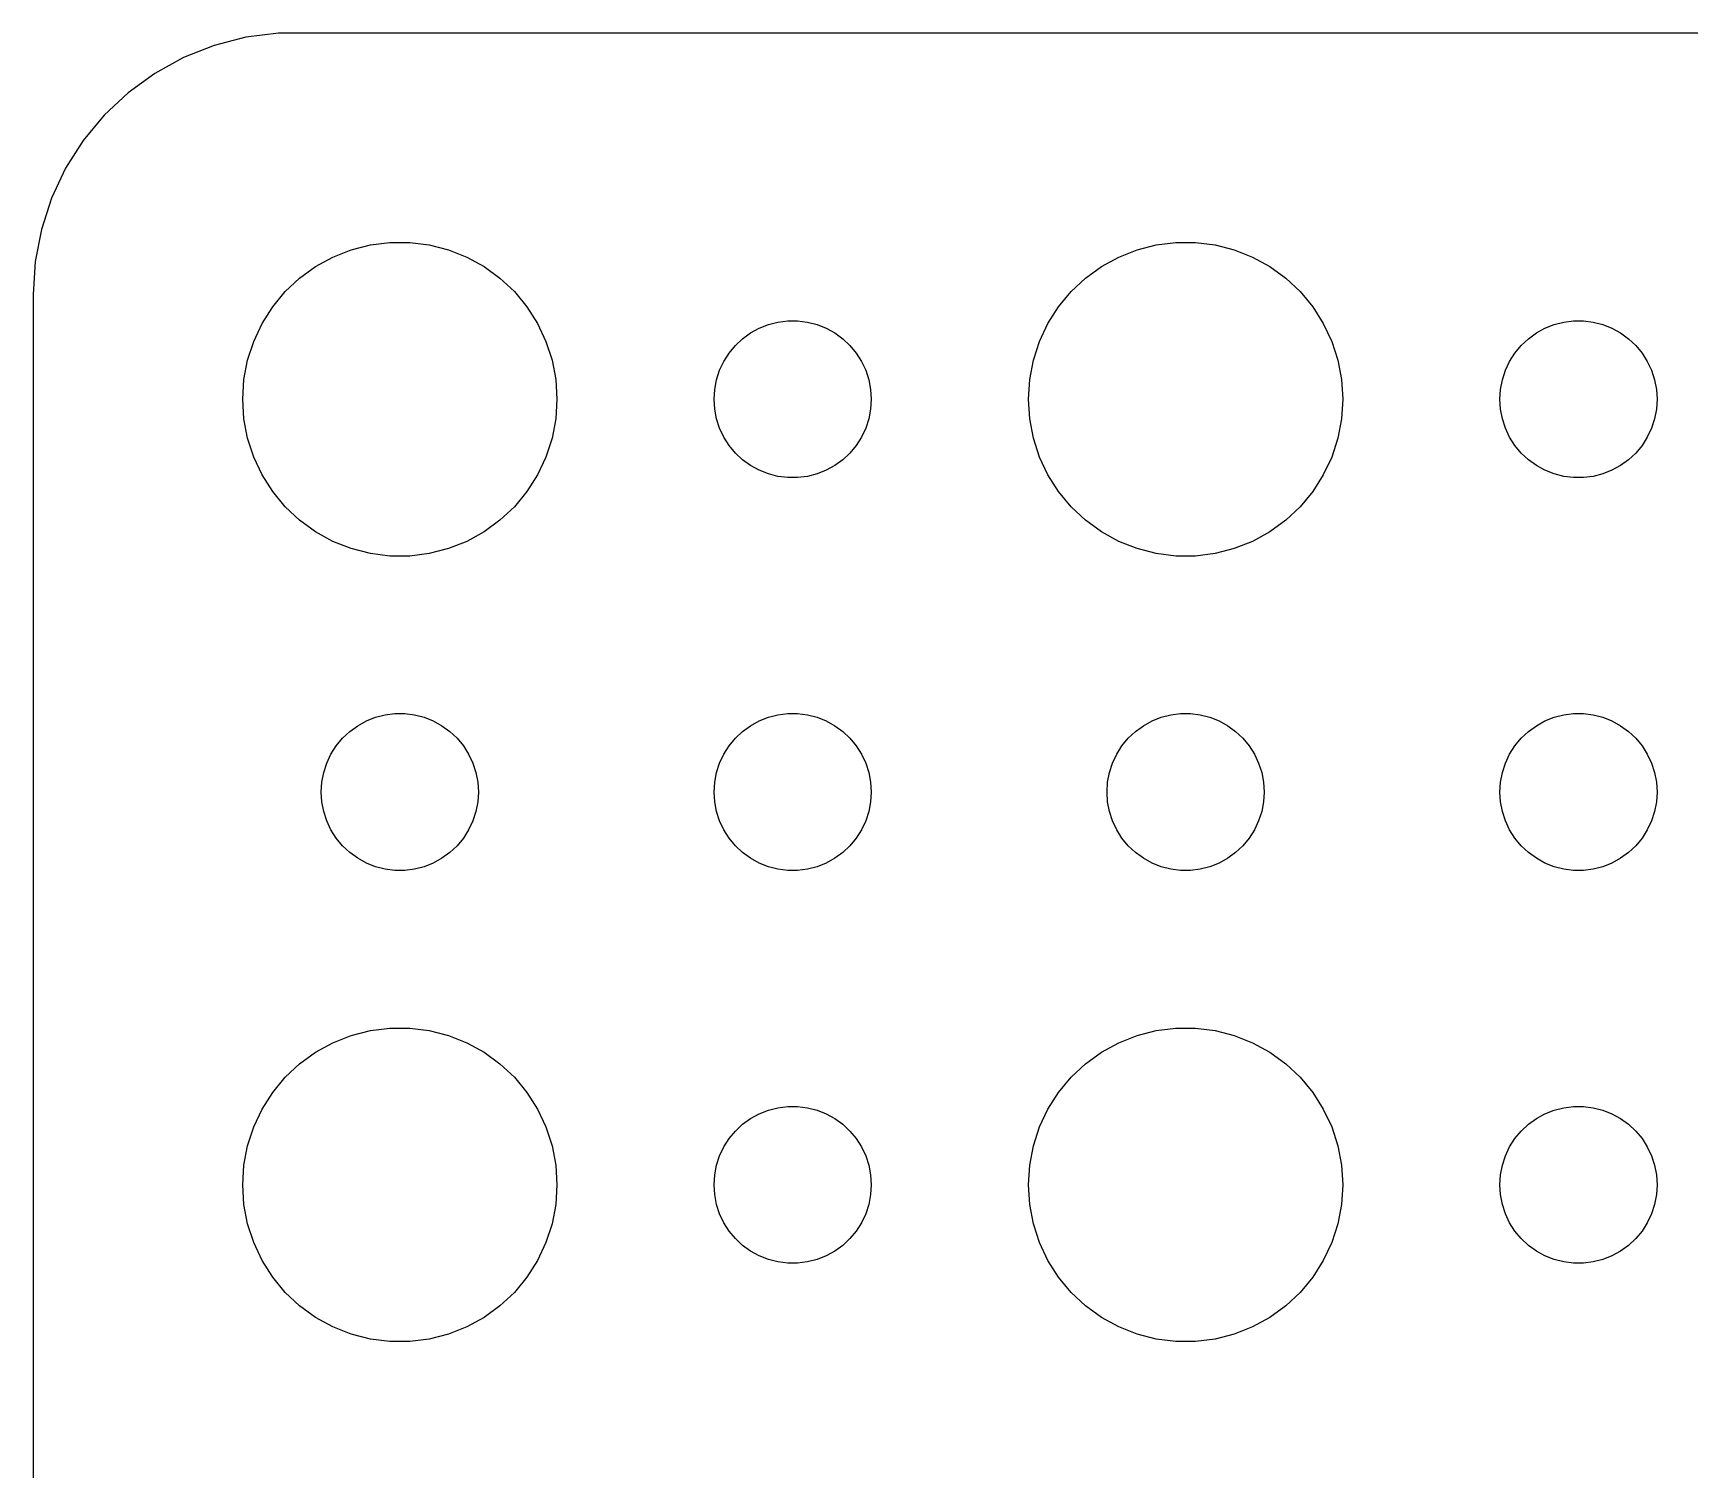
# Model space of a CAD drawing. Header units: metres. Extents: x -134 to 134, y 176 to 394.
# Drawn here: x -134.5 to -102.87, y 366.56 to 393.99 of the extents above; entities that cross this region are included whole.
import ezdxf

# ---------------------------------------------------------------- set-up
doc = ezdxf.new("R2010")
doc.units = ezdxf.units.M

msp = doc.modelspace()

# ---------------------------------------------------------------- linework, layer by layer
for p, q in [((-131.045, 393.755), (-131.629, 393.524)), ((-130.437, 393.911), (-131.045, 393.755)), ((-129.814, 393.99), (-130.437, 393.911)), ((129.814, 393.99), (-129.814, 393.99)), ((-131.629, 393.524), (-132.179, 393.222)), ((-132.179, 393.222), (-132.687, 392.853)), ((-132.687, 392.853), (-133.145, 392.423)), ((-133.145, 392.423), (-133.545, 391.939)), ((-133.545, 391.939), (-133.882, 391.409)), ((-133.882, 391.409), (-134.149, 390.841)), ((-134.149, 390.841), (-134.343, 390.243)), ((-134.343, 390.243), (-134.461, 389.627)), ((-128.062, 389.947), (-127.688, 389.994)), ((-127.688, 389.994), (-127.312, 389.994)), ((-127.312, 389.994), (-126.938, 389.947)), ((-113.062, 389.947), (-112.688, 389.994)), ((-112.688, 389.994), (-112.312, 389.994)), ((-112.312, 389.994), (-111.938, 389.947)), ((-129.107, 389.533), (-128.777, 389.714)), ((-128.777, 389.714), (-128.427, 389.853)), ((-128.427, 389.853), (-128.062, 389.947)), ((-126.938, 389.947), (-126.573, 389.853)), ((-126.573, 389.853), (-126.223, 389.714)), ((-126.223, 389.714), (-125.893, 389.533)), ((-114.107, 389.533), (-113.777, 389.714)), ((-113.777, 389.714), (-113.427, 389.853)), ((-113.427, 389.853), (-113.062, 389.947)), ((-111.938, 389.947), (-111.573, 389.853)), ((-111.573, 389.853), (-111.223, 389.714)), ((-111.223, 389.714), (-110.893, 389.533)), ((-134.461, 389.627), (-134.5, 389)), ((-129.412, 389.312), (-129.107, 389.533)), ((-125.893, 389.533), (-125.588, 389.312)), ((-114.412, 389.312), (-114.107, 389.533)), ((-110.893, 389.533), (-110.588, 389.312)), ((-129.927, 388.763), (-129.687, 389.054)), ((-129.687, 389.054), (-129.412, 389.312)), ((-125.588, 389.312), (-125.313, 389.054)), ((-125.313, 389.054), (-125.073, 388.763)), ((-114.927, 388.763), (-114.687, 389.054)), ((-114.687, 389.054), (-114.412, 389.312)), ((-110.588, 389.312), (-110.313, 389.054)), ((-110.313, 389.054), (-110.073, 388.763)), ((-134.5, 389), (-134.5, 295)), ((-130.129, 388.445), (-129.927, 388.763)), ((-125.073, 388.763), (-124.871, 388.445)), ((-115.129, 388.445), (-114.927, 388.763)), ((-110.073, 388.763), (-109.871, 388.445)), ((-130.289, 388.104), (-130.129, 388.445)), ((-124.871, 388.445), (-124.711, 388.104)), ((-120.639, 388.357), (-120.464, 388.427)), ((-120.464, 388.427), (-120.281, 388.473)), ((-120.281, 388.473), (-120.094, 388.497)), ((-120.094, 388.497), (-119.906, 388.497)), ((-119.906, 388.497), (-119.719, 388.473)), ((-119.719, 388.473), (-119.536, 388.427)), ((-119.536, 388.427), (-119.361, 388.357)), ((-115.289, 388.104), (-115.129, 388.445)), ((-109.871, 388.445), (-109.711, 388.104)), ((-105.639, 388.357), (-105.464, 388.427)), ((-105.464, 388.427), (-105.281, 388.473)), ((-105.281, 388.473), (-105.094, 388.497)), ((-105.094, 388.497), (-104.906, 388.497)), ((-104.906, 388.497), (-104.719, 388.473)), ((-104.719, 388.473), (-104.536, 388.427)), ((-104.536, 388.427), (-104.361, 388.357)), ((-130.406, 387.746), (-130.289, 388.104)), ((-124.711, 388.104), (-124.594, 387.746)), ((-121.093, 388.027), (-120.956, 388.156)), ((-120.956, 388.156), (-120.804, 388.266)), ((-120.804, 388.266), (-120.639, 388.357)), ((-119.361, 388.357), (-119.196, 388.266)), ((-119.196, 388.266), (-119.044, 388.156)), ((-119.044, 388.156), (-118.907, 388.027)), ((-115.406, 387.746), (-115.289, 388.104)), ((-109.711, 388.104), (-109.594, 387.746)), ((-106.093, 388.027), (-105.956, 388.156)), ((-105.956, 388.156), (-105.804, 388.266)), ((-105.804, 388.266), (-105.639, 388.357)), ((-104.361, 388.357), (-104.196, 388.266)), ((-104.196, 388.266), (-104.044, 388.156)), ((-104.044, 388.156), (-103.907, 388.027)), ((-130.476, 387.376), (-130.406, 387.746)), ((-124.594, 387.746), (-124.524, 387.376)), ((-121.314, 387.723), (-121.214, 387.882)), ((-121.214, 387.882), (-121.093, 388.027)), ((-118.907, 388.027), (-118.786, 387.882)), ((-118.786, 387.882), (-118.686, 387.723)), ((-115.476, 387.376), (-115.406, 387.746)), ((-109.594, 387.746), (-109.524, 387.376)), ((-106.314, 387.723), (-106.214, 387.882)), ((-106.214, 387.882), (-106.093, 388.027)), ((-103.907, 388.027), (-103.786, 387.882)), ((-103.786, 387.882), (-103.686, 387.723)), ((-121.453, 387.373), (-121.395, 387.552)), ((-121.395, 387.552), (-121.314, 387.723)), ((-118.686, 387.723), (-118.605, 387.552)), ((-118.605, 387.552), (-118.547, 387.373)), ((-106.453, 387.373), (-106.395, 387.552)), ((-106.395, 387.552), (-106.314, 387.723)), ((-103.686, 387.723), (-103.605, 387.552)), ((-103.605, 387.552), (-103.547, 387.373)), ((-130.5, 387), (-130.476, 387.376)), ((-124.524, 387.376), (-124.5, 387)), ((-121.5, 387), (-121.488, 387.188)), ((-121.488, 387.188), (-121.453, 387.373)), ((-118.547, 387.373), (-118.512, 387.188)), ((-118.512, 387.188), (-118.5, 387)), ((-115.5, 387), (-115.476, 387.376)), ((-109.524, 387.376), (-109.5, 387)), ((-106.5, 387), (-106.488, 387.188)), ((-106.488, 387.188), (-106.453, 387.373)), ((-103.547, 387.373), (-103.512, 387.188)), ((-103.512, 387.188), (-103.5, 387)), ((-130.476, 386.624), (-130.5, 387)), ((-124.5, 387), (-124.524, 386.624)), ((-121.488, 386.812), (-121.5, 387)), ((-121.453, 386.627), (-121.488, 386.812)), ((-118.512, 386.812), (-118.547, 386.627)), ((-118.5, 387), (-118.512, 386.812)), ((-115.476, 386.624), (-115.5, 387)), ((-109.5, 387), (-109.524, 386.624)), ((-106.488, 386.812), (-106.5, 387)), ((-106.453, 386.627), (-106.488, 386.812)), ((-103.512, 386.812), (-103.547, 386.627)), ((-103.5, 387), (-103.512, 386.812)), ((-130.406, 386.254), (-130.476, 386.624)), ((-124.524, 386.624), (-124.594, 386.254)), ((-121.395, 386.448), (-121.453, 386.627)), ((-118.547, 386.627), (-118.605, 386.448)), ((-115.406, 386.254), (-115.476, 386.624)), ((-109.524, 386.624), (-109.594, 386.254)), ((-106.395, 386.448), (-106.453, 386.627)), ((-103.547, 386.627), (-103.605, 386.448)), ((-130.289, 385.896), (-130.406, 386.254)), ((-124.594, 386.254), (-124.711, 385.896)), ((-121.314, 386.277), (-121.395, 386.448)), ((-121.214, 386.118), (-121.314, 386.277)), ((-118.686, 386.277), (-118.786, 386.118)), ((-118.605, 386.448), (-118.686, 386.277)), ((-115.289, 385.896), (-115.406, 386.254)), ((-109.594, 386.254), (-109.711, 385.896)), ((-106.314, 386.277), (-106.395, 386.448)), ((-106.214, 386.118), (-106.314, 386.277)), ((-103.686, 386.277), (-103.786, 386.118)), ((-103.605, 386.448), (-103.686, 386.277)), ((-130.129, 385.555), (-130.289, 385.896)), ((-124.711, 385.896), (-124.871, 385.555)), ((-121.093, 385.973), (-121.214, 386.118)), ((-120.956, 385.844), (-121.093, 385.973)), ((-118.907, 385.973), (-119.044, 385.844)), ((-118.786, 386.118), (-118.907, 385.973)), ((-115.129, 385.555), (-115.289, 385.896)), ((-109.711, 385.896), (-109.871, 385.555)), ((-106.093, 385.973), (-106.214, 386.118)), ((-105.956, 385.844), (-106.093, 385.973)), ((-103.907, 385.973), (-104.044, 385.844)), ((-103.786, 386.118), (-103.907, 385.973)), ((-129.927, 385.237), (-130.129, 385.555)), ((-124.871, 385.555), (-125.073, 385.237)), ((-120.804, 385.734), (-120.956, 385.844)), ((-120.639, 385.643), (-120.804, 385.734)), ((-120.464, 385.573), (-120.639, 385.643)), ((-120.281, 385.527), (-120.464, 385.573)), ((-119.536, 385.573), (-119.719, 385.527)), ((-119.361, 385.643), (-119.536, 385.573)), ((-119.196, 385.734), (-119.361, 385.643)), ((-119.044, 385.844), (-119.196, 385.734)), ((-114.927, 385.237), (-115.129, 385.555)), ((-109.871, 385.555), (-110.073, 385.237)), ((-105.804, 385.734), (-105.956, 385.844)), ((-105.639, 385.643), (-105.804, 385.734)), ((-105.464, 385.573), (-105.639, 385.643)), ((-105.281, 385.527), (-105.464, 385.573)), ((-104.536, 385.573), (-104.719, 385.527)), ((-104.361, 385.643), (-104.536, 385.573)), ((-104.196, 385.734), (-104.361, 385.643)), ((-104.044, 385.844), (-104.196, 385.734)), ((-129.687, 384.946), (-129.927, 385.237)), ((-125.073, 385.237), (-125.313, 384.946)), ((-120.094, 385.503), (-120.281, 385.527)), ((-119.906, 385.503), (-120.094, 385.503)), ((-119.719, 385.527), (-119.906, 385.503)), ((-114.687, 384.946), (-114.927, 385.237)), ((-110.073, 385.237), (-110.313, 384.946)), ((-105.094, 385.503), (-105.281, 385.527)), ((-104.906, 385.503), (-105.094, 385.503)), ((-104.719, 385.527), (-104.906, 385.503)), ((-129.412, 384.688), (-129.687, 384.946)), ((-125.313, 384.946), (-125.588, 384.688)), ((-114.412, 384.688), (-114.687, 384.946)), ((-110.313, 384.946), (-110.588, 384.688)), ((-129.107, 384.467), (-129.412, 384.688)), ((-125.588, 384.688), (-125.893, 384.467)), ((-114.107, 384.467), (-114.412, 384.688)), ((-110.588, 384.688), (-110.893, 384.467)), ((-128.777, 384.286), (-129.107, 384.467)), ((-128.427, 384.147), (-128.777, 384.286)), ((-126.223, 384.286), (-126.573, 384.147)), ((-125.893, 384.467), (-126.223, 384.286)), ((-113.777, 384.286), (-114.107, 384.467)), ((-113.427, 384.147), (-113.777, 384.286)), ((-111.223, 384.286), (-111.573, 384.147)), ((-110.893, 384.467), (-111.223, 384.286)), ((-128.062, 384.053), (-128.427, 384.147)), ((-127.688, 384.006), (-128.062, 384.053)), ((-127.312, 384.006), (-127.688, 384.006)), ((-126.938, 384.053), (-127.312, 384.006)), ((-126.573, 384.147), (-126.938, 384.053)), ((-113.062, 384.053), (-113.427, 384.147)), ((-112.688, 384.006), (-113.062, 384.053)), ((-112.312, 384.006), (-112.688, 384.006)), ((-111.938, 384.053), (-112.312, 384.006)), ((-111.573, 384.147), (-111.938, 384.053)), ((-128.304, 380.766), (-128.139, 380.857)), ((-128.139, 380.857), (-127.964, 380.927)), ((-127.964, 380.927), (-127.781, 380.973)), ((-127.781, 380.973), (-127.594, 380.997)), ((-127.594, 380.997), (-127.406, 380.997)), ((-127.406, 380.997), (-127.219, 380.973)), ((-127.219, 380.973), (-127.036, 380.927)), ((-127.036, 380.927), (-126.861, 380.857)), ((-126.861, 380.857), (-126.696, 380.766)), ((-120.804, 380.766), (-120.639, 380.857)), ((-120.639, 380.857), (-120.464, 380.927)), ((-120.464, 380.927), (-120.281, 380.973)), ((-120.281, 380.973), (-120.094, 380.997)), ((-120.094, 380.997), (-119.906, 380.997)), ((-119.906, 380.997), (-119.719, 380.973)), ((-119.719, 380.973), (-119.536, 380.927)), ((-119.536, 380.927), (-119.361, 380.857)), ((-119.361, 380.857), (-119.196, 380.766)), ((-113.304, 380.766), (-113.139, 380.857)), ((-113.139, 380.857), (-112.964, 380.927)), ((-112.964, 380.927), (-112.781, 380.973)), ((-112.781, 380.973), (-112.594, 380.997)), ((-112.594, 380.997), (-112.406, 380.997)), ((-112.406, 380.997), (-112.219, 380.973)), ((-112.219, 380.973), (-112.036, 380.927)), ((-112.036, 380.927), (-111.861, 380.857)), ((-111.861, 380.857), (-111.696, 380.766)), ((-105.804, 380.766), (-105.639, 380.857)), ((-105.639, 380.857), (-105.464, 380.927)), ((-105.464, 380.927), (-105.281, 380.973)), ((-105.281, 380.973), (-105.094, 380.997)), ((-105.094, 380.997), (-104.906, 380.997)), ((-104.906, 380.997), (-104.719, 380.973)), ((-104.719, 380.973), (-104.536, 380.927)), ((-104.536, 380.927), (-104.361, 380.857)), ((-104.361, 380.857), (-104.196, 380.766)), ((-128.714, 380.382), (-128.593, 380.527)), ((-128.593, 380.527), (-128.456, 380.656)), ((-128.456, 380.656), (-128.304, 380.766)), ((-126.696, 380.766), (-126.544, 380.656)), ((-126.544, 380.656), (-126.407, 380.527)), ((-126.407, 380.527), (-126.286, 380.382)), ((-121.214, 380.382), (-121.093, 380.527)), ((-121.093, 380.527), (-120.956, 380.656)), ((-120.956, 380.656), (-120.804, 380.766)), ((-119.196, 380.766), (-119.044, 380.656)), ((-119.044, 380.656), (-118.907, 380.527)), ((-118.907, 380.527), (-118.786, 380.382)), ((-113.714, 380.382), (-113.593, 380.527)), ((-113.593, 380.527), (-113.456, 380.656)), ((-113.456, 380.656), (-113.304, 380.766)), ((-111.696, 380.766), (-111.544, 380.656)), ((-111.544, 380.656), (-111.407, 380.527)), ((-111.407, 380.527), (-111.286, 380.382)), ((-106.214, 380.382), (-106.093, 380.527)), ((-106.093, 380.527), (-105.956, 380.656)), ((-105.956, 380.656), (-105.804, 380.766)), ((-104.196, 380.766), (-104.044, 380.656)), ((-104.044, 380.656), (-103.907, 380.527)), ((-103.907, 380.527), (-103.786, 380.382)), ((-128.895, 380.052), (-128.814, 380.223)), ((-128.814, 380.223), (-128.714, 380.382)), ((-126.286, 380.382), (-126.186, 380.223)), ((-126.186, 380.223), (-126.105, 380.052)), ((-121.395, 380.052), (-121.314, 380.223)), ((-121.314, 380.223), (-121.214, 380.382)), ((-118.786, 380.382), (-118.686, 380.223)), ((-118.686, 380.223), (-118.605, 380.052)), ((-113.895, 380.052), (-113.814, 380.223)), ((-113.814, 380.223), (-113.714, 380.382)), ((-111.286, 380.382), (-111.186, 380.223)), ((-111.186, 380.223), (-111.105, 380.052)), ((-106.395, 380.052), (-106.314, 380.223)), ((-106.314, 380.223), (-106.214, 380.382)), ((-103.786, 380.382), (-103.686, 380.223)), ((-103.686, 380.223), (-103.605, 380.052)), ((-128.988, 379.688), (-128.953, 379.873)), ((-128.953, 379.873), (-128.895, 380.052)), ((-126.105, 380.052), (-126.047, 379.873)), ((-126.047, 379.873), (-126.012, 379.688)), ((-121.488, 379.688), (-121.453, 379.873)), ((-121.453, 379.873), (-121.395, 380.052)), ((-118.605, 380.052), (-118.547, 379.873)), ((-118.547, 379.873), (-118.512, 379.688)), ((-113.988, 379.688), (-113.953, 379.873)), ((-113.953, 379.873), (-113.895, 380.052)), ((-111.105, 380.052), (-111.047, 379.873)), ((-111.047, 379.873), (-111.012, 379.688)), ((-106.488, 379.688), (-106.453, 379.873)), ((-106.453, 379.873), (-106.395, 380.052)), ((-103.605, 380.052), (-103.547, 379.873)), ((-103.547, 379.873), (-103.512, 379.688)), ((-129, 379.5), (-128.988, 379.688)), ((-126.012, 379.688), (-126, 379.5)), ((-121.5, 379.5), (-121.488, 379.688)), ((-118.512, 379.688), (-118.5, 379.5)), ((-114, 379.5), (-113.988, 379.688)), ((-111.012, 379.688), (-111, 379.5)), ((-106.5, 379.5), (-106.488, 379.688)), ((-103.512, 379.688), (-103.5, 379.5)), ((-128.988, 379.312), (-129, 379.5)), ((-128.953, 379.127), (-128.988, 379.312)), ((-126.012, 379.312), (-126.047, 379.127)), ((-126, 379.5), (-126.012, 379.312)), ((-121.488, 379.312), (-121.5, 379.5)), ((-121.453, 379.127), (-121.488, 379.312)), ((-118.512, 379.312), (-118.547, 379.127)), ((-118.5, 379.5), (-118.512, 379.312)), ((-113.988, 379.312), (-114, 379.5)), ((-113.953, 379.127), (-113.988, 379.312)), ((-111.012, 379.312), (-111.047, 379.127)), ((-111, 379.5), (-111.012, 379.312)), ((-106.488, 379.312), (-106.5, 379.5)), ((-106.453, 379.127), (-106.488, 379.312)), ((-103.512, 379.312), (-103.547, 379.127)), ((-103.5, 379.5), (-103.512, 379.312)), ((-128.895, 378.948), (-128.953, 379.127)), ((-128.814, 378.777), (-128.895, 378.948)), ((-126.105, 378.948), (-126.186, 378.777)), ((-126.047, 379.127), (-126.105, 378.948)), ((-121.395, 378.948), (-121.453, 379.127)), ((-121.314, 378.777), (-121.395, 378.948)), ((-118.605, 378.948), (-118.686, 378.777)), ((-118.547, 379.127), (-118.605, 378.948)), ((-113.895, 378.948), (-113.953, 379.127)), ((-113.814, 378.777), (-113.895, 378.948)), ((-111.105, 378.948), (-111.186, 378.777)), ((-111.047, 379.127), (-111.105, 378.948)), ((-106.395, 378.948), (-106.453, 379.127)), ((-106.314, 378.777), (-106.395, 378.948)), ((-103.605, 378.948), (-103.686, 378.777)), ((-103.547, 379.127), (-103.605, 378.948)), ((-128.714, 378.618), (-128.814, 378.777)), ((-128.593, 378.473), (-128.714, 378.618)), ((-126.286, 378.618), (-126.407, 378.473)), ((-126.186, 378.777), (-126.286, 378.618)), ((-121.214, 378.618), (-121.314, 378.777)), ((-121.093, 378.473), (-121.214, 378.618)), ((-118.786, 378.618), (-118.907, 378.473)), ((-118.686, 378.777), (-118.786, 378.618)), ((-113.714, 378.618), (-113.814, 378.777)), ((-113.593, 378.473), (-113.714, 378.618)), ((-111.286, 378.618), (-111.407, 378.473)), ((-111.186, 378.777), (-111.286, 378.618)), ((-106.214, 378.618), (-106.314, 378.777)), ((-106.093, 378.473), (-106.214, 378.618)), ((-103.786, 378.618), (-103.907, 378.473)), ((-103.686, 378.777), (-103.786, 378.618)), ((-128.456, 378.344), (-128.593, 378.473)), ((-128.304, 378.234), (-128.456, 378.344)), ((-126.544, 378.344), (-126.696, 378.234)), ((-126.407, 378.473), (-126.544, 378.344)), ((-120.956, 378.344), (-121.093, 378.473)), ((-120.804, 378.234), (-120.956, 378.344)), ((-119.044, 378.344), (-119.196, 378.234)), ((-118.907, 378.473), (-119.044, 378.344)), ((-113.456, 378.344), (-113.593, 378.473)), ((-113.304, 378.234), (-113.456, 378.344)), ((-111.544, 378.344), (-111.696, 378.234)), ((-111.407, 378.473), (-111.544, 378.344)), ((-105.956, 378.344), (-106.093, 378.473)), ((-105.804, 378.234), (-105.956, 378.344)), ((-104.044, 378.344), (-104.196, 378.234)), ((-103.907, 378.473), (-104.044, 378.344)), ((-128.139, 378.143), (-128.304, 378.234)), ((-127.964, 378.073), (-128.139, 378.143)), ((-127.781, 378.027), (-127.964, 378.073)), ((-127.594, 378.003), (-127.781, 378.027)), ((-127.406, 378.003), (-127.594, 378.003)), ((-127.219, 378.027), (-127.406, 378.003)), ((-127.036, 378.073), (-127.219, 378.027)), ((-126.861, 378.143), (-127.036, 378.073)), ((-126.696, 378.234), (-126.861, 378.143)), ((-120.639, 378.143), (-120.804, 378.234)), ((-120.464, 378.073), (-120.639, 378.143)), ((-120.281, 378.027), (-120.464, 378.073)), ((-120.094, 378.003), (-120.281, 378.027)), ((-119.906, 378.003), (-120.094, 378.003)), ((-119.719, 378.027), (-119.906, 378.003)), ((-119.536, 378.073), (-119.719, 378.027)), ((-119.361, 378.143), (-119.536, 378.073)), ((-119.196, 378.234), (-119.361, 378.143)), ((-113.139, 378.143), (-113.304, 378.234)), ((-112.964, 378.073), (-113.139, 378.143)), ((-112.781, 378.027), (-112.964, 378.073)), ((-112.594, 378.003), (-112.781, 378.027)), ((-112.406, 378.003), (-112.594, 378.003)), ((-112.219, 378.027), (-112.406, 378.003)), ((-112.036, 378.073), (-112.219, 378.027)), ((-111.861, 378.143), (-112.036, 378.073)), ((-111.696, 378.234), (-111.861, 378.143)), ((-105.639, 378.143), (-105.804, 378.234)), ((-105.464, 378.073), (-105.639, 378.143)), ((-105.281, 378.027), (-105.464, 378.073)), ((-105.094, 378.003), (-105.281, 378.027)), ((-104.906, 378.003), (-105.094, 378.003)), ((-104.719, 378.027), (-104.906, 378.003)), ((-104.536, 378.073), (-104.719, 378.027)), ((-104.361, 378.143), (-104.536, 378.073)), ((-104.196, 378.234), (-104.361, 378.143)), ((-128.777, 374.714), (-128.427, 374.853)), ((-128.427, 374.853), (-128.062, 374.947)), ((-128.062, 374.947), (-127.688, 374.994)), ((-127.688, 374.994), (-127.312, 374.994)), ((-127.312, 374.994), (-126.938, 374.947)), ((-126.938, 374.947), (-126.573, 374.853)), ((-126.573, 374.853), (-126.223, 374.714)), ((-113.777, 374.714), (-113.427, 374.853)), ((-113.427, 374.853), (-113.062, 374.947)), ((-113.062, 374.947), (-112.688, 374.994)), ((-112.688, 374.994), (-112.312, 374.994)), ((-112.312, 374.994), (-111.938, 374.947)), ((-111.938, 374.947), (-111.573, 374.853)), ((-111.573, 374.853), (-111.223, 374.714)), ((-129.412, 374.312), (-129.107, 374.533)), ((-129.107, 374.533), (-128.777, 374.714)), ((-126.223, 374.714), (-125.893, 374.533)), ((-125.893, 374.533), (-125.588, 374.312)), ((-114.412, 374.312), (-114.107, 374.533)), ((-114.107, 374.533), (-113.777, 374.714)), ((-111.223, 374.714), (-110.893, 374.533)), ((-110.893, 374.533), (-110.588, 374.312)), ((-129.687, 374.054), (-129.412, 374.312)), ((-125.588, 374.312), (-125.313, 374.054)), ((-114.687, 374.054), (-114.412, 374.312)), ((-110.588, 374.312), (-110.313, 374.054)), ((-129.927, 373.763), (-129.687, 374.054)), ((-125.313, 374.054), (-125.073, 373.763)), ((-114.927, 373.763), (-114.687, 374.054)), ((-110.313, 374.054), (-110.073, 373.763)), ((-130.129, 373.445), (-129.927, 373.763)), ((-125.073, 373.763), (-124.871, 373.445)), ((-115.129, 373.445), (-114.927, 373.763)), ((-110.073, 373.763), (-109.871, 373.445)), ((-130.289, 373.104), (-130.129, 373.445)), ((-124.871, 373.445), (-124.711, 373.104)), ((-120.956, 373.156), (-120.804, 373.266)), ((-120.804, 373.266), (-120.639, 373.357)), ((-120.639, 373.357), (-120.464, 373.427)), ((-120.464, 373.427), (-120.281, 373.473)), ((-120.281, 373.473), (-120.094, 373.497)), ((-120.094, 373.497), (-119.906, 373.497)), ((-119.906, 373.497), (-119.719, 373.473)), ((-119.719, 373.473), (-119.536, 373.427)), ((-119.536, 373.427), (-119.361, 373.357)), ((-119.361, 373.357), (-119.196, 373.266)), ((-119.196, 373.266), (-119.044, 373.156)), ((-115.289, 373.104), (-115.129, 373.445)), ((-109.871, 373.445), (-109.711, 373.104)), ((-105.956, 373.156), (-105.804, 373.266)), ((-105.804, 373.266), (-105.639, 373.357)), ((-105.639, 373.357), (-105.464, 373.427)), ((-105.464, 373.427), (-105.281, 373.473)), ((-105.281, 373.473), (-105.094, 373.497)), ((-105.094, 373.497), (-104.906, 373.497)), ((-104.906, 373.497), (-104.719, 373.473)), ((-104.719, 373.473), (-104.536, 373.427)), ((-104.536, 373.427), (-104.361, 373.357)), ((-104.361, 373.357), (-104.196, 373.266)), ((-104.196, 373.266), (-104.044, 373.156)), ((-130.406, 372.746), (-130.289, 373.104)), ((-124.711, 373.104), (-124.594, 372.746)), ((-121.314, 372.723), (-121.214, 372.882)), ((-121.214, 372.882), (-121.093, 373.027)), ((-121.093, 373.027), (-120.956, 373.156)), ((-119.044, 373.156), (-118.907, 373.027)), ((-118.907, 373.027), (-118.786, 372.882)), ((-118.786, 372.882), (-118.686, 372.723)), ((-115.406, 372.746), (-115.289, 373.104)), ((-109.711, 373.104), (-109.594, 372.746)), ((-106.314, 372.723), (-106.214, 372.882)), ((-106.214, 372.882), (-106.093, 373.027)), ((-106.093, 373.027), (-105.956, 373.156)), ((-104.044, 373.156), (-103.907, 373.027)), ((-103.907, 373.027), (-103.786, 372.882)), ((-103.786, 372.882), (-103.686, 372.723)), ((-130.476, 372.376), (-130.406, 372.746)), ((-124.594, 372.746), (-124.524, 372.376)), ((-121.395, 372.552), (-121.314, 372.723)), ((-118.686, 372.723), (-118.605, 372.552)), ((-115.476, 372.376), (-115.406, 372.746)), ((-109.594, 372.746), (-109.524, 372.376)), ((-106.395, 372.552), (-106.314, 372.723)), ((-103.686, 372.723), (-103.605, 372.552)), ((-130.5, 372), (-130.476, 372.376)), ((-124.524, 372.376), (-124.5, 372)), ((-121.488, 372.188), (-121.453, 372.373)), ((-121.453, 372.373), (-121.395, 372.552)), ((-118.605, 372.552), (-118.547, 372.373)), ((-118.547, 372.373), (-118.512, 372.188)), ((-115.5, 372), (-115.476, 372.376)), ((-109.524, 372.376), (-109.5, 372)), ((-106.488, 372.188), (-106.453, 372.373)), ((-106.453, 372.373), (-106.395, 372.552)), ((-103.605, 372.552), (-103.547, 372.373)), ((-103.547, 372.373), (-103.512, 372.188)), ((-130.476, 371.624), (-130.5, 372)), ((-124.5, 372), (-124.524, 371.624)), ((-121.5, 372), (-121.488, 372.188)), ((-121.488, 371.812), (-121.5, 372)), ((-118.512, 372.188), (-118.5, 372)), ((-118.5, 372), (-118.512, 371.812)), ((-115.476, 371.624), (-115.5, 372)), ((-109.5, 372), (-109.524, 371.624)), ((-106.5, 372), (-106.488, 372.188)), ((-106.488, 371.812), (-106.5, 372)), ((-103.512, 372.188), (-103.5, 372)), ((-103.5, 372), (-103.512, 371.812)), ((-130.406, 371.254), (-130.476, 371.624)), ((-124.524, 371.624), (-124.594, 371.254)), ((-121.453, 371.627), (-121.488, 371.812)), ((-121.395, 371.448), (-121.453, 371.627)), ((-118.547, 371.627), (-118.605, 371.448)), ((-118.512, 371.812), (-118.547, 371.627)), ((-115.406, 371.254), (-115.476, 371.624)), ((-109.524, 371.624), (-109.594, 371.254)), ((-106.453, 371.627), (-106.488, 371.812)), ((-106.395, 371.448), (-106.453, 371.627)), ((-103.547, 371.627), (-103.605, 371.448)), ((-103.512, 371.812), (-103.547, 371.627)), ((-121.314, 371.277), (-121.395, 371.448)), ((-118.605, 371.448), (-118.686, 371.277)), ((-106.314, 371.277), (-106.395, 371.448)), ((-103.605, 371.448), (-103.686, 371.277)), ((-130.289, 370.896), (-130.406, 371.254)), ((-124.594, 371.254), (-124.711, 370.896)), ((-121.214, 371.118), (-121.314, 371.277)), ((-121.093, 370.973), (-121.214, 371.118)), ((-118.786, 371.118), (-118.907, 370.973)), ((-118.686, 371.277), (-118.786, 371.118)), ((-115.289, 370.896), (-115.406, 371.254)), ((-109.594, 371.254), (-109.711, 370.896)), ((-106.214, 371.118), (-106.314, 371.277)), ((-106.093, 370.973), (-106.214, 371.118)), ((-103.786, 371.118), (-103.907, 370.973)), ((-103.686, 371.277), (-103.786, 371.118)), ((-130.129, 370.555), (-130.289, 370.896)), ((-124.711, 370.896), (-124.871, 370.555)), ((-120.956, 370.844), (-121.093, 370.973)), ((-120.804, 370.734), (-120.956, 370.844)), ((-120.639, 370.643), (-120.804, 370.734)), ((-119.196, 370.734), (-119.361, 370.643)), ((-119.044, 370.844), (-119.196, 370.734)), ((-118.907, 370.973), (-119.044, 370.844)), ((-115.129, 370.555), (-115.289, 370.896)), ((-109.711, 370.896), (-109.871, 370.555)), ((-105.956, 370.844), (-106.093, 370.973)), ((-105.804, 370.734), (-105.956, 370.844)), ((-105.639, 370.643), (-105.804, 370.734)), ((-104.196, 370.734), (-104.361, 370.643)), ((-104.044, 370.844), (-104.196, 370.734)), ((-103.907, 370.973), (-104.044, 370.844)), ((-129.927, 370.237), (-130.129, 370.555)), ((-124.871, 370.555), (-125.073, 370.237)), ((-120.464, 370.573), (-120.639, 370.643)), ((-120.281, 370.527), (-120.464, 370.573)), ((-120.094, 370.503), (-120.281, 370.527)), ((-119.906, 370.503), (-120.094, 370.503)), ((-119.719, 370.527), (-119.906, 370.503)), ((-119.536, 370.573), (-119.719, 370.527)), ((-119.361, 370.643), (-119.536, 370.573)), ((-114.927, 370.237), (-115.129, 370.555)), ((-109.871, 370.555), (-110.073, 370.237)), ((-105.464, 370.573), (-105.639, 370.643)), ((-105.281, 370.527), (-105.464, 370.573)), ((-105.094, 370.503), (-105.281, 370.527)), ((-104.906, 370.503), (-105.094, 370.503)), ((-104.719, 370.527), (-104.906, 370.503)), ((-104.536, 370.573), (-104.719, 370.527)), ((-104.361, 370.643), (-104.536, 370.573)), ((-129.687, 369.946), (-129.927, 370.237)), ((-125.073, 370.237), (-125.313, 369.946)), ((-114.687, 369.946), (-114.927, 370.237)), ((-110.073, 370.237), (-110.313, 369.946)), ((-129.412, 369.688), (-129.687, 369.946)), ((-125.313, 369.946), (-125.588, 369.688)), ((-114.412, 369.688), (-114.687, 369.946)), ((-110.313, 369.946), (-110.588, 369.688)), ((-129.107, 369.467), (-129.412, 369.688)), ((-128.777, 369.286), (-129.107, 369.467)), ((-125.893, 369.467), (-126.223, 369.286)), ((-125.588, 369.688), (-125.893, 369.467)), ((-114.107, 369.467), (-114.412, 369.688)), ((-113.777, 369.286), (-114.107, 369.467)), ((-110.893, 369.467), (-111.223, 369.286)), ((-110.588, 369.688), (-110.893, 369.467)), ((-128.427, 369.147), (-128.777, 369.286)), ((-128.062, 369.053), (-128.427, 369.147)), ((-126.573, 369.147), (-126.938, 369.053)), ((-126.223, 369.286), (-126.573, 369.147)), ((-113.427, 369.147), (-113.777, 369.286)), ((-113.062, 369.053), (-113.427, 369.147)), ((-111.573, 369.147), (-111.938, 369.053)), ((-111.223, 369.286), (-111.573, 369.147)), ((-127.688, 369.006), (-128.062, 369.053)), ((-127.312, 369.006), (-127.688, 369.006)), ((-126.938, 369.053), (-127.312, 369.006)), ((-112.688, 369.006), (-113.062, 369.053)), ((-112.312, 369.006), (-112.688, 369.006)), ((-111.938, 369.053), (-112.312, 369.006))]:
    msp.add_line(p, q)

doc.saveas('drawing.dxf')
